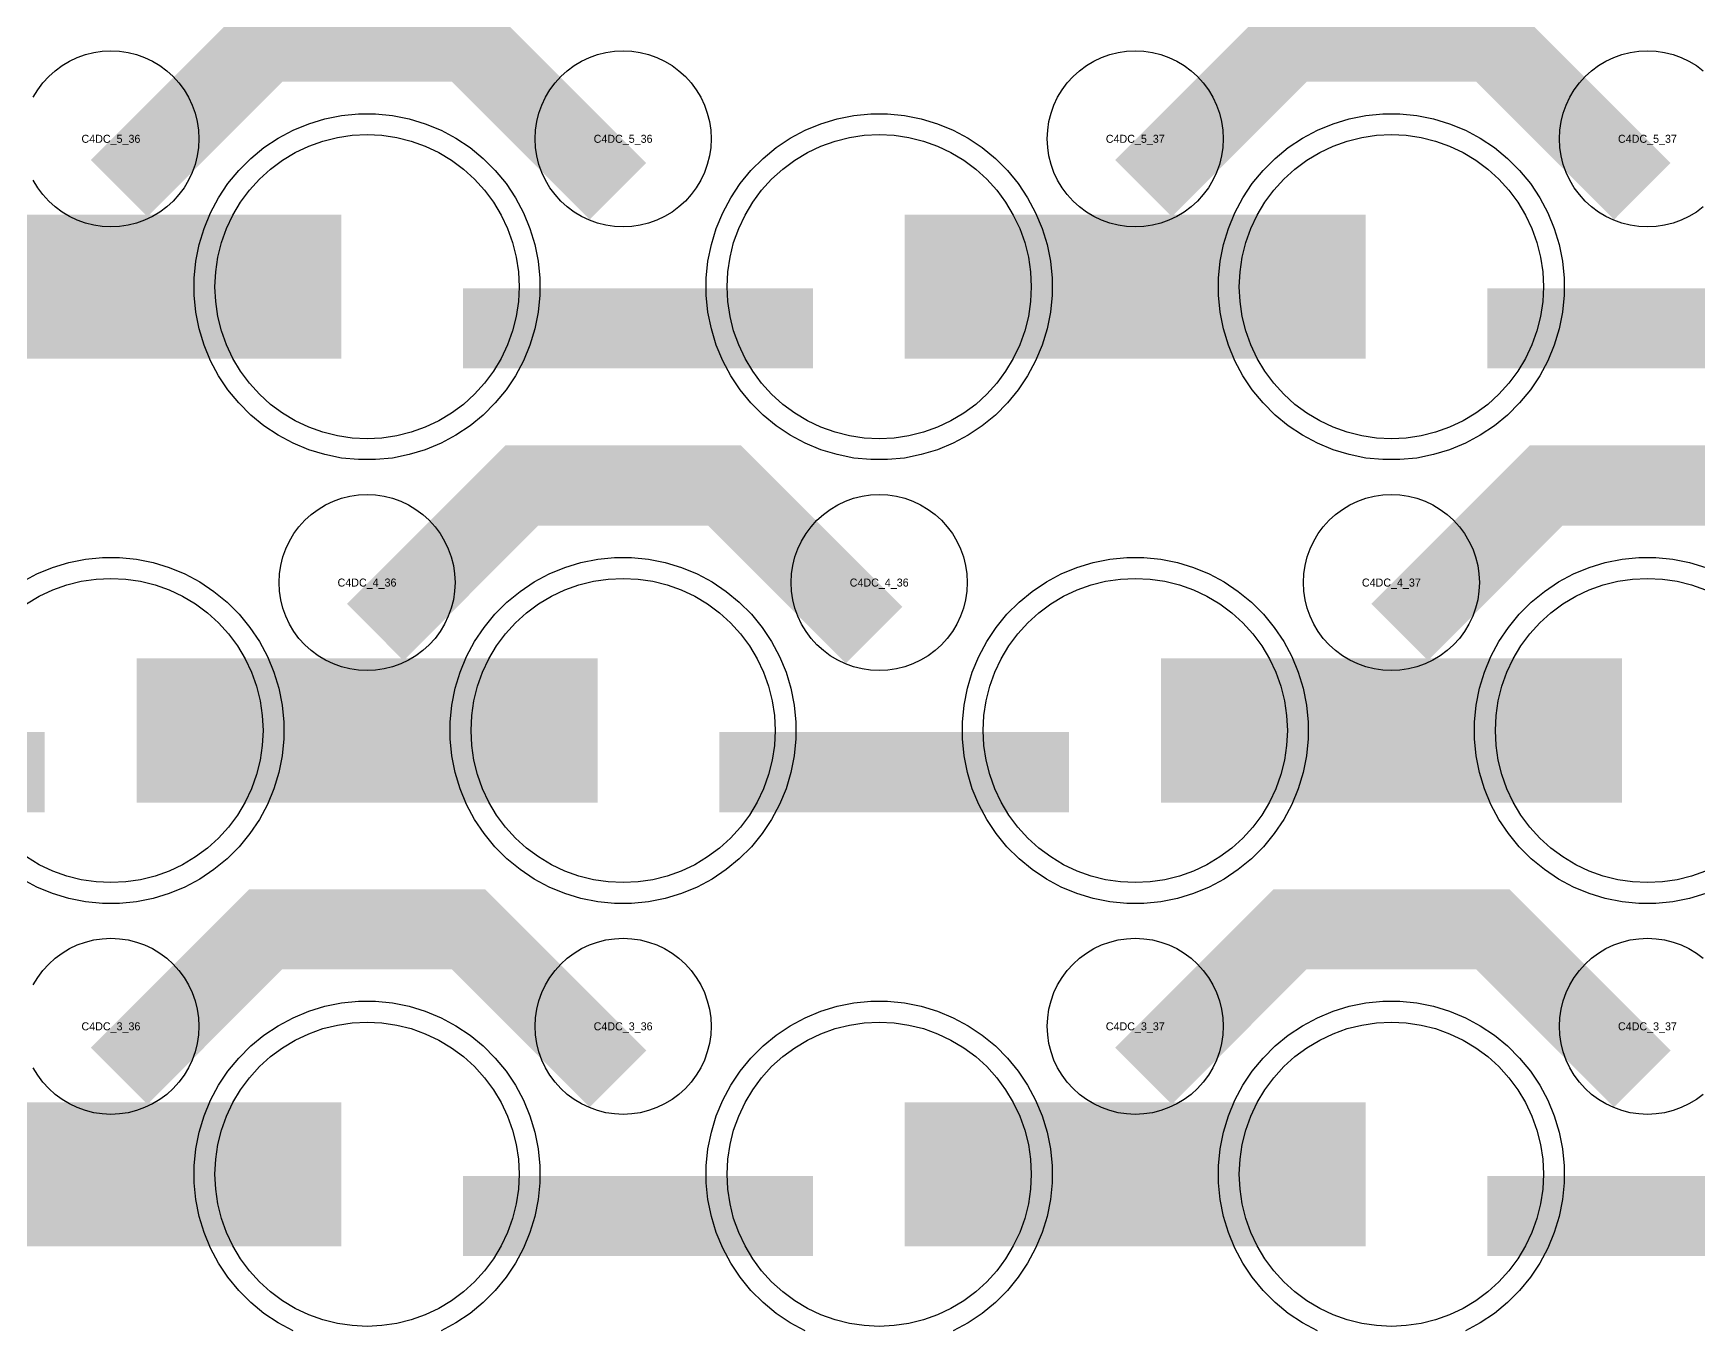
# Model space of a CAD drawing. Extents: x -11880 to 11880, y -14992 to 14992.
# Drawn here: x -504 to 16, y -14472 to -14068 of the extents above; entities that cross this region are included whole.
import ezdxf
from ezdxf.enums import TextEntityAlignment as Align

# ---------------------------------------------------------------- set-up
doc = ezdxf.new("R2010")
doc.units = 0
doc.header["$MEASUREMENT"] = 0
for name, color, linetype in [('GDS_775_DT_237', 138, 'CONTINUOUS'), ('RDL1_FS', 34, 'CONTINUOUS'), ('RDL_BS', 160, 'CONTINUOUS')]:
    doc.layers.add(name, color=color, linetype=linetype)

msp = doc.modelspace()

# ---------------------------------------------------------------- linework, layer by layer
at = {"layer": 'RDL1_FS', "color": 241, "true_color": 0xf7abae}
for points in [[(-400, -14194.254), (-404.657, -14194.025), (-409.268, -14193.341), (-413.791, -14192.209), (-418.181, -14190.637), (-422.395, -14188.645), (-426.395, -14186.247), (-430.14, -14183.469), (-433.594, -14180.339), (-436.724, -14176.885), (-439.502, -14173.14), (-441.9, -14169.14), (-443.892, -14164.926), (-445.464, -14160.536), (-446.596, -14156.013), (-447.28, -14151.402), (-447.509, -14146.745), (-447.28, -14142.088), (-446.596, -14137.477), (-445.464, -14132.954), (-443.892, -14128.564), (-441.9, -14124.35), (-439.502, -14120.35), (-436.724, -14116.605), (-433.594, -14113.151), (-430.14, -14110.021), (-426.395, -14107.243), (-422.395, -14104.845), (-418.181, -14102.853), (-413.791, -14101.281), (-409.268, -14100.149), (-404.657, -14099.465), (-400, -14099.236), (-395.343, -14099.465), (-390.732, -14100.149), (-386.209, -14101.281), (-381.819, -14102.853), (-377.605, -14104.845), (-373.605, -14107.243), (-369.86, -14110.021), (-366.406, -14113.151), (-363.276, -14116.605), (-360.498, -14120.35), (-358.1, -14124.35), (-356.108, -14128.564), (-354.536, -14132.954), (-353.404, -14137.477), (-352.72, -14142.088), (-352.491, -14146.745), (-352.72, -14151.402), (-353.404, -14156.013), (-354.536, -14160.536), (-356.108, -14164.926), (-358.1, -14169.14), (-360.498, -14173.14), (-363.276, -14176.885), (-366.406, -14180.339), (-369.86, -14183.469), (-373.605, -14186.247), (-377.605, -14188.645), (-381.819, -14190.637), (-386.209, -14192.209), (-390.732, -14193.341), (-395.343, -14194.025)], [(-240, -14194.254), (-244.657, -14194.025), (-249.268, -14193.341), (-253.791, -14192.209), (-258.181, -14190.637), (-262.395, -14188.645), (-266.395, -14186.247), (-270.14, -14183.469), (-273.594, -14180.339), (-276.724, -14176.885), (-279.502, -14173.14), (-281.9, -14169.14), (-283.892, -14164.926), (-285.464, -14160.536), (-286.596, -14156.013), (-287.28, -14151.402), (-287.509, -14146.745), (-287.28, -14142.088), (-286.596, -14137.477), (-285.464, -14132.954), (-283.892, -14128.564), (-281.9, -14124.35), (-279.502, -14120.35), (-276.724, -14116.605), (-273.594, -14113.151), (-270.14, -14110.021), (-266.395, -14107.243), (-262.395, -14104.845), (-258.181, -14102.853), (-253.791, -14101.281), (-249.268, -14100.149), (-244.657, -14099.465), (-240, -14099.236), (-235.343, -14099.465), (-230.732, -14100.149), (-226.209, -14101.281), (-221.819, -14102.853), (-217.605, -14104.845), (-213.605, -14107.243), (-209.86, -14110.021), (-206.406, -14113.151), (-203.276, -14116.605), (-200.498, -14120.35), (-198.1, -14124.35), (-196.108, -14128.564), (-194.536, -14132.954), (-193.404, -14137.477), (-192.72, -14142.088), (-192.491, -14146.745), (-192.72, -14151.402), (-193.404, -14156.013), (-194.536, -14160.536), (-196.108, -14164.926), (-198.1, -14169.14), (-200.498, -14173.14), (-203.276, -14176.885), (-206.406, -14180.339), (-209.86, -14183.469), (-213.605, -14186.247), (-217.605, -14188.645), (-221.819, -14190.637), (-226.209, -14192.209), (-230.732, -14193.341), (-235.343, -14194.025)], [(-80, -14194.254), (-84.657, -14194.025), (-89.268, -14193.341), (-93.791, -14192.209), (-98.181, -14190.637), (-102.395, -14188.645), (-106.395, -14186.247), (-110.14, -14183.469), (-113.594, -14180.339), (-116.724, -14176.885), (-119.502, -14173.14), (-121.9, -14169.14), (-123.892, -14164.926), (-125.464, -14160.536), (-126.596, -14156.013), (-127.28, -14151.402), (-127.509, -14146.745), (-127.28, -14142.088), (-126.596, -14137.477), (-125.464, -14132.954), (-123.892, -14128.564), (-121.9, -14124.35), (-119.502, -14120.35), (-116.724, -14116.605), (-113.594, -14113.151), (-110.14, -14110.021), (-106.395, -14107.243), (-102.395, -14104.845), (-98.181, -14102.853), (-93.791, -14101.281), (-89.268, -14100.149), (-84.657, -14099.465), (-80, -14099.236), (-75.343, -14099.465), (-70.732, -14100.149), (-66.209, -14101.281), (-61.819, -14102.853), (-57.605, -14104.845), (-53.605, -14107.243), (-49.86, -14110.021), (-46.406, -14113.151), (-43.276, -14116.605), (-40.498, -14120.35), (-38.1, -14124.35), (-36.108, -14128.564), (-34.536, -14132.954), (-33.404, -14137.477), (-32.72, -14142.088), (-32.491, -14146.745), (-32.72, -14151.402), (-33.404, -14156.013), (-34.536, -14160.536), (-36.108, -14164.926), (-38.1, -14169.14), (-40.498, -14173.14), (-43.276, -14176.885), (-46.406, -14180.339), (-49.86, -14183.469), (-53.605, -14186.247), (-57.605, -14188.645), (-61.819, -14190.637), (-66.209, -14192.209), (-70.732, -14193.341), (-75.343, -14194.025)], [(-320, -14332.819), (-324.657, -14332.59), (-329.268, -14331.906), (-333.791, -14330.774), (-338.181, -14329.202), (-342.395, -14327.21), (-346.395, -14324.812), (-350.14, -14322.034), (-353.594, -14318.904), (-356.724, -14315.45), (-359.502, -14311.705), (-361.9, -14307.705), (-363.892, -14303.491), (-365.464, -14299.101), (-366.596, -14294.578), (-367.28, -14289.967), (-367.509, -14285.31), (-367.28, -14280.653), (-366.596, -14276.042), (-365.464, -14271.519), (-363.892, -14267.129), (-361.9, -14262.915), (-359.502, -14258.915), (-356.724, -14255.17), (-353.594, -14251.716), (-350.14, -14248.586), (-346.395, -14245.808), (-342.395, -14243.41), (-338.181, -14241.418), (-333.791, -14239.846), (-329.268, -14238.714), (-324.657, -14238.03), (-320, -14237.801), (-315.343, -14238.03), (-310.732, -14238.714), (-306.209, -14239.846), (-301.819, -14241.418), (-297.605, -14243.41), (-293.605, -14245.808), (-289.86, -14248.586), (-286.406, -14251.716), (-283.276, -14255.17), (-280.498, -14258.915), (-278.1, -14262.915), (-276.108, -14267.129), (-274.536, -14271.519), (-273.404, -14276.042), (-272.72, -14280.653), (-272.491, -14285.31), (-272.72, -14289.967), (-273.404, -14294.578), (-274.536, -14299.101), (-276.108, -14303.491), (-278.1, -14307.705), (-280.498, -14311.705), (-283.276, -14315.45), (-286.406, -14318.904), (-289.86, -14322.034), (-293.605, -14324.812), (-297.605, -14327.21), (-301.819, -14329.202), (-306.209, -14330.774), (-310.732, -14331.906), (-315.343, -14332.59)], [(-160, -14332.819), (-164.657, -14332.59), (-169.268, -14331.906), (-173.791, -14330.774), (-178.181, -14329.202), (-182.395, -14327.21), (-186.395, -14324.812), (-190.14, -14322.034), (-193.594, -14318.904), (-196.724, -14315.45), (-199.502, -14311.705), (-201.9, -14307.705), (-203.892, -14303.491), (-205.464, -14299.101), (-206.596, -14294.578), (-207.28, -14289.967), (-207.509, -14285.31), (-207.28, -14280.653), (-206.596, -14276.042), (-205.464, -14271.519), (-203.892, -14267.129), (-201.9, -14262.915), (-199.502, -14258.915), (-196.724, -14255.17), (-193.594, -14251.716), (-190.14, -14248.586), (-186.395, -14245.808), (-182.395, -14243.41), (-178.181, -14241.418), (-173.791, -14239.846), (-169.268, -14238.714), (-164.657, -14238.03), (-160, -14237.801), (-155.343, -14238.03), (-150.732, -14238.714), (-146.209, -14239.846), (-141.819, -14241.418), (-137.605, -14243.41), (-133.605, -14245.808), (-129.86, -14248.586), (-126.406, -14251.716), (-123.276, -14255.17), (-120.498, -14258.915), (-118.1, -14262.915), (-116.108, -14267.129), (-114.536, -14271.519), (-113.404, -14276.042), (-112.72, -14280.653), (-112.491, -14285.31), (-112.72, -14289.967), (-113.404, -14294.578), (-114.536, -14299.101), (-116.108, -14303.491), (-118.1, -14307.705), (-120.498, -14311.705), (-123.276, -14315.45), (-126.406, -14318.904), (-129.86, -14322.034), (-133.605, -14324.812), (-137.605, -14327.21), (-141.819, -14329.202), (-146.209, -14330.774), (-150.732, -14331.906), (-155.343, -14332.59)], [(-400, -14471.379), (-404.657, -14471.15), (-409.268, -14470.466), (-413.791, -14469.334), (-418.181, -14467.762), (-422.395, -14465.77), (-426.395, -14463.372), (-430.14, -14460.594), (-433.594, -14457.464), (-436.724, -14454.01), (-439.502, -14450.265), (-441.9, -14446.265), (-443.892, -14442.051), (-445.464, -14437.661), (-446.596, -14433.138), (-447.28, -14428.527), (-447.509, -14423.87), (-447.28, -14419.213), (-446.596, -14414.602), (-445.464, -14410.079), (-443.892, -14405.689), (-441.9, -14401.475), (-439.502, -14397.475), (-436.724, -14393.73), (-433.594, -14390.276), (-430.14, -14387.146), (-426.395, -14384.368), (-422.395, -14381.97), (-418.181, -14379.978), (-413.791, -14378.406), (-409.268, -14377.274), (-404.657, -14376.59), (-400, -14376.361), (-395.343, -14376.59), (-390.732, -14377.274), (-386.209, -14378.406), (-381.819, -14379.978), (-377.605, -14381.97), (-373.605, -14384.368), (-369.86, -14387.146), (-366.406, -14390.276), (-363.276, -14393.73), (-360.498, -14397.475), (-358.1, -14401.475), (-356.108, -14405.689), (-354.536, -14410.079), (-353.404, -14414.602), (-352.72, -14419.213), (-352.491, -14423.87), (-352.72, -14428.527), (-353.404, -14433.138), (-354.536, -14437.661), (-356.108, -14442.051), (-358.1, -14446.265), (-360.498, -14450.265), (-363.276, -14454.01), (-366.406, -14457.464), (-369.86, -14460.594), (-373.605, -14463.372), (-377.605, -14465.77), (-381.819, -14467.762), (-386.209, -14469.334), (-390.732, -14470.466), (-395.343, -14471.15)], [(-240, -14471.379), (-244.657, -14471.15), (-249.268, -14470.466), (-253.791, -14469.334), (-258.181, -14467.762), (-262.395, -14465.77), (-266.395, -14463.372), (-270.14, -14460.594), (-273.594, -14457.464), (-276.724, -14454.01), (-279.502, -14450.265), (-281.9, -14446.265), (-283.892, -14442.051), (-285.464, -14437.661), (-286.596, -14433.138), (-287.28, -14428.527), (-287.509, -14423.87), (-287.28, -14419.213), (-286.596, -14414.602), (-285.464, -14410.079), (-283.892, -14405.689), (-281.9, -14401.475), (-279.502, -14397.475), (-276.724, -14393.73), (-273.594, -14390.276), (-270.14, -14387.146), (-266.395, -14384.368), (-262.395, -14381.97), (-258.181, -14379.978), (-253.791, -14378.406), (-249.268, -14377.274), (-244.657, -14376.59), (-240, -14376.361), (-235.343, -14376.59), (-230.732, -14377.274), (-226.209, -14378.406), (-221.819, -14379.978), (-217.605, -14381.97), (-213.605, -14384.368), (-209.86, -14387.146), (-206.406, -14390.276), (-203.276, -14393.73), (-200.498, -14397.475), (-198.1, -14401.475), (-196.108, -14405.689), (-194.536, -14410.079), (-193.404, -14414.602), (-192.72, -14419.213), (-192.491, -14423.87), (-192.72, -14428.527), (-193.404, -14433.138), (-194.536, -14437.661), (-196.108, -14442.051), (-198.1, -14446.265), (-200.498, -14450.265), (-203.276, -14454.01), (-206.406, -14457.464), (-209.86, -14460.594), (-213.605, -14463.372), (-217.605, -14465.77), (-221.819, -14467.762), (-226.209, -14469.334), (-230.732, -14470.466), (-235.343, -14471.15)], [(-80, -14471.379), (-84.657, -14471.15), (-89.268, -14470.466), (-93.791, -14469.334), (-98.181, -14467.762), (-102.395, -14465.77), (-106.395, -14463.372), (-110.14, -14460.594), (-113.594, -14457.464), (-116.724, -14454.01), (-119.502, -14450.265), (-121.9, -14446.265), (-123.892, -14442.051), (-125.464, -14437.661), (-126.596, -14433.138), (-127.28, -14428.527), (-127.509, -14423.87), (-127.28, -14419.213), (-126.596, -14414.602), (-125.464, -14410.079), (-123.892, -14405.689), (-121.9, -14401.475), (-119.502, -14397.475), (-116.724, -14393.73), (-113.594, -14390.276), (-110.14, -14387.146), (-106.395, -14384.368), (-102.395, -14381.97), (-98.181, -14379.978), (-93.791, -14378.406), (-89.268, -14377.274), (-84.657, -14376.59), (-80, -14376.361), (-75.343, -14376.59), (-70.732, -14377.274), (-66.209, -14378.406), (-61.819, -14379.978), (-57.605, -14381.97), (-53.605, -14384.368), (-49.86, -14387.146), (-46.406, -14390.276), (-43.276, -14393.73), (-40.498, -14397.475), (-38.1, -14401.475), (-36.108, -14405.689), (-34.536, -14410.079), (-33.404, -14414.602), (-32.72, -14419.213), (-32.491, -14423.87), (-32.72, -14428.527), (-33.404, -14433.138), (-34.536, -14437.661), (-36.108, -14442.051), (-38.1, -14446.265), (-40.498, -14450.265), (-43.276, -14454.01), (-46.406, -14457.464), (-49.86, -14460.594), (-53.605, -14463.372), (-57.605, -14465.77), (-61.819, -14467.762), (-66.209, -14469.334), (-70.732, -14470.466), (-75.343, -14471.15)]]:
    msp.add_lwpolyline(points, close=True, dxfattribs=at)
for points in [[(-551.998, -14146.745, 45, 45, 0), (-479.998, -14146.745, 45, 45, 0)], [(-479.998, -14146.745, 45, 45, 0), (-407.998, -14146.745, 45, 45, 0)], [(-231.998, -14146.745, 45, 45, 0), (-159.998, -14146.745, 45, 45, 0)], [(-159.998, -14146.745, 45, 45, 0), (-87.998, -14146.745, 45, 45, 0)], [(-471.998, -14285.31, 45, 45, 0), (-399.998, -14285.31, 45, 45, 0)], [(-399.998, -14285.31, 45, 45, 0), (-327.998, -14285.31, 45, 45, 0)], [(-151.998, -14285.31, 45, 45, 0), (-79.998, -14285.31, 45, 45, 0)], [(-79.998, -14285.31, 45, 45, 0), (-7.998, -14285.31, 45, 45, 0)], [(-551.998, -14423.87, 45, 45, 0), (-479.998, -14423.87, 45, 45, 0)], [(-479.998, -14423.87, 45, 45, 0), (-407.998, -14423.87, 45, 45, 0)], [(-231.998, -14423.87, 45, 45, 0), (-159.998, -14423.87, 45, 45, 0)], [(-159.998, -14423.87, 45, 45, 0), (-87.998, -14423.87, 45, 45, 0)]]:
    msp.add_lwpolyline(points, format="xyseb", dxfattribs=at)
for points in [[(-506.395, -14245.808), (-502.395, -14243.41), (-498.181, -14241.418), (-493.791, -14239.846), (-489.268, -14238.714), (-484.657, -14238.03), (-480, -14237.801), (-475.343, -14238.03), (-470.732, -14238.714), (-466.209, -14239.846), (-461.819, -14241.418), (-457.605, -14243.41), (-453.605, -14245.808), (-449.86, -14248.586), (-446.406, -14251.716), (-443.276, -14255.17), (-440.498, -14258.915), (-438.1, -14262.915), (-436.108, -14267.129), (-434.536, -14271.519), (-433.404, -14276.042), (-432.72, -14280.653), (-432.491, -14285.31), (-432.72, -14289.967), (-433.404, -14294.578), (-434.536, -14299.101), (-436.108, -14303.491), (-438.1, -14307.705), (-440.498, -14311.705), (-443.276, -14315.45), (-446.406, -14318.904), (-449.86, -14322.034), (-453.605, -14324.812), (-457.605, -14327.21), (-461.819, -14329.202), (-466.209, -14330.774), (-470.732, -14331.906), (-475.343, -14332.59), (-480, -14332.819), (-484.657, -14332.59), (-489.268, -14331.906), (-493.791, -14330.774), (-498.181, -14329.202), (-502.395, -14327.21), (-506.395, -14324.812)], [(18.181, -14329.202), (13.791, -14330.774), (9.268, -14331.906), (4.657, -14332.59), (0, -14332.819), (-4.657, -14332.59), (-9.268, -14331.906), (-13.791, -14330.774), (-18.181, -14329.202), (-22.395, -14327.21), (-26.395, -14324.812), (-30.14, -14322.034), (-33.594, -14318.904), (-36.724, -14315.45), (-39.502, -14311.705), (-41.9, -14307.705), (-43.892, -14303.491), (-45.464, -14299.101), (-46.596, -14294.578), (-47.28, -14289.967), (-47.509, -14285.31), (-47.28, -14280.653), (-46.596, -14276.042), (-45.464, -14271.519), (-43.892, -14267.129), (-41.9, -14262.915), (-39.502, -14258.915), (-36.724, -14255.17), (-33.594, -14251.716), (-30.14, -14248.586), (-26.395, -14245.808), (-22.395, -14243.41), (-18.181, -14241.418), (-13.791, -14239.846), (-9.268, -14238.714), (-4.657, -14238.03), (0, -14237.801), (4.657, -14238.03), (9.268, -14238.714), (13.791, -14239.846), (18.181, -14241.418)]]:
    msp.add_lwpolyline(points, dxfattribs=at)
at = {"layer": 'RDL_BS'}
for points in [[(-477.438, -14116.059, 25, 25, 0), (-431.623, -14070.244, 25, 25, 0), (-398.07, -14070.244, 25, 25, 0)], [(-321.599, -14116.958, 25, 25, 0), (-368.313, -14070.244, 25, 25, 0), (-398.071, -14070.244, 25, 25, 0)], [(-157.438, -14116.059, 25, 25, 0), (-111.623, -14070.244, 25, 25, 0), (-78.07, -14070.244, 25, 25, 0)], [(-1.599, -14116.958, 25, 25, 0), (-48.313, -14070.244, 25, 25, 0), (-78.071, -14070.244, 25, 25, 0)], [(-397.438, -14254.624, 25, 25, 0), (-351.623, -14208.809, 25, 25, 0), (-318.07, -14208.809, 25, 25, 0)], [(-241.599, -14255.523, 25, 25, 0), (-288.313, -14208.809, 25, 25, 0), (-318.071, -14208.809, 25, 25, 0)], [(-77.438, -14254.624, 25, 25, 0), (-31.623, -14208.809, 25, 25, 0), (1.93, -14208.809, 25, 25, 0)], [(78.401, -14255.523, 25, 25, 0), (31.687, -14208.809, 25, 25, 0), (1.929, -14208.809, 25, 25, 0)], [(-477.438, -14393.184, 25, 25, 0), (-431.623, -14347.369, 25, 25, 0), (-398.07, -14347.369, 25, 25, 0)], [(-321.599, -14394.083, 25, 25, 0), (-368.313, -14347.369, 25, 25, 0), (-398.071, -14347.369, 25, 25, 0)], [(-157.438, -14393.184, 25, 25, 0), (-111.623, -14347.369, 25, 25, 0), (-78.07, -14347.369, 25, 25, 0)], [(-1.599, -14394.083, 25, 25, 0), (-48.313, -14347.369, 25, 25, 0), (-78.071, -14347.369, 25, 25, 0)]]:
    msp.add_lwpolyline(points, format="xyseb", dxfattribs=at)
for points in [[(-504.25, -14087.601), (-502.857, -14085.277), (-501.254, -14083.114), (-499.442, -14081.115), (-497.443, -14079.303), (-495.28, -14077.7), (-492.956, -14076.307), (-490.519, -14075.155), (-487.984, -14074.248), (-485.365, -14073.591), (-482.693, -14073.195), (-480, -14073.063), (-477.307, -14073.195), (-474.635, -14073.591), (-472.016, -14074.248), (-469.481, -14075.155), (-467.044, -14076.307), (-464.72, -14077.7), (-462.557, -14079.303), (-460.558, -14081.115), (-458.746, -14083.114), (-457.143, -14085.277), (-455.75, -14087.601), (-454.598, -14090.038), (-453.691, -14092.573), (-453.034, -14095.192), (-452.638, -14097.864), (-452.506, -14100.557), (-452.638, -14103.25), (-453.034, -14105.922), (-453.691, -14108.541), (-454.598, -14111.076), (-455.75, -14113.513), (-457.143, -14115.837), (-458.746, -14118), (-460.558, -14119.999), (-462.557, -14121.811), (-464.72, -14123.414), (-467.044, -14124.807), (-469.481, -14125.959), (-472.016, -14126.866), (-474.635, -14127.523), (-477.307, -14127.919), (-480, -14128.051), (-482.693, -14127.919), (-485.365, -14127.523), (-487.984, -14126.866), (-490.519, -14125.959), (-492.956, -14124.807), (-495.28, -14123.414), (-497.443, -14121.811), (-499.442, -14119.999), (-501.254, -14118), (-502.857, -14115.837), (-504.25, -14113.513)], [(17.443, -14121.811), (15.28, -14123.414), (12.956, -14124.807), (10.519, -14125.959), (7.984, -14126.866), (5.365, -14127.523), (2.693, -14127.919), (0, -14128.051), (-2.693, -14127.919), (-5.365, -14127.523), (-7.984, -14126.866), (-10.519, -14125.959), (-12.956, -14124.807), (-15.28, -14123.414), (-17.443, -14121.811), (-19.442, -14119.999), (-21.254, -14118), (-22.857, -14115.837), (-24.25, -14113.513), (-25.402, -14111.076), (-26.309, -14108.541), (-26.966, -14105.922), (-27.362, -14103.25), (-27.494, -14100.557), (-27.362, -14097.864), (-26.966, -14095.192), (-26.309, -14092.573), (-25.402, -14090.038), (-24.25, -14087.601), (-22.857, -14085.277), (-21.254, -14083.114), (-19.442, -14081.115), (-17.443, -14079.303), (-15.28, -14077.7), (-12.956, -14076.307), (-10.519, -14075.155), (-7.984, -14074.248), (-5.365, -14073.591), (-2.693, -14073.195), (0, -14073.063), (2.693, -14073.195), (5.365, -14073.591), (7.984, -14074.248), (10.519, -14075.155), (12.956, -14076.307), (15.28, -14077.7), (17.443, -14079.303)], [(-504.25, -14364.726), (-502.857, -14362.402), (-501.254, -14360.239), (-499.442, -14358.24), (-497.443, -14356.428), (-495.28, -14354.825), (-492.956, -14353.432), (-490.519, -14352.28), (-487.984, -14351.373), (-485.365, -14350.716), (-482.693, -14350.32), (-480, -14350.188), (-477.307, -14350.32), (-474.635, -14350.716), (-472.016, -14351.373), (-469.481, -14352.28), (-467.044, -14353.432), (-464.72, -14354.825), (-462.557, -14356.428), (-460.558, -14358.24), (-458.746, -14360.239), (-457.143, -14362.402), (-455.75, -14364.726), (-454.598, -14367.163), (-453.691, -14369.698), (-453.034, -14372.317), (-452.638, -14374.989), (-452.506, -14377.682), (-452.638, -14380.375), (-453.034, -14383.047), (-453.691, -14385.666), (-454.598, -14388.201), (-455.75, -14390.638), (-457.143, -14392.962), (-458.746, -14395.125), (-460.558, -14397.124), (-462.557, -14398.936), (-464.72, -14400.539), (-467.044, -14401.932), (-469.481, -14403.084), (-472.016, -14403.991), (-474.635, -14404.648), (-477.307, -14405.044), (-480, -14405.176), (-482.693, -14405.044), (-485.365, -14404.648), (-487.984, -14403.991), (-490.519, -14403.084), (-492.956, -14401.932), (-495.28, -14400.539), (-497.443, -14398.936), (-499.442, -14397.124), (-501.254, -14395.125), (-502.857, -14392.962), (-504.25, -14390.638)], [(17.443, -14398.936), (15.28, -14400.539), (12.956, -14401.932), (10.519, -14403.084), (7.984, -14403.991), (5.365, -14404.648), (2.693, -14405.044), (0, -14405.176), (-2.693, -14405.044), (-5.365, -14404.648), (-7.984, -14403.991), (-10.519, -14403.084), (-12.956, -14401.932), (-15.28, -14400.539), (-17.443, -14398.936), (-19.442, -14397.124), (-21.254, -14395.125), (-22.857, -14392.962), (-24.25, -14390.638), (-25.402, -14388.201), (-26.309, -14385.666), (-26.966, -14383.047), (-27.362, -14380.375), (-27.494, -14377.682), (-27.362, -14374.989), (-26.966, -14372.317), (-26.309, -14369.698), (-25.402, -14367.163), (-24.25, -14364.726), (-22.857, -14362.402), (-21.254, -14360.239), (-19.442, -14358.24), (-17.443, -14356.428), (-15.28, -14354.825), (-12.956, -14353.432), (-10.519, -14352.28), (-7.984, -14351.373), (-5.365, -14350.716), (-2.693, -14350.32), (0, -14350.188), (2.693, -14350.32), (5.365, -14350.716), (7.984, -14351.373), (10.519, -14352.28), (12.956, -14353.432), (15.28, -14354.825), (17.443, -14356.428)]]:
    msp.add_lwpolyline(points, dxfattribs=at)
for points in [[(-320, -14128.051), (-322.693, -14127.919), (-325.365, -14127.523), (-327.984, -14126.866), (-330.519, -14125.959), (-332.956, -14124.807), (-335.28, -14123.414), (-337.443, -14121.811), (-339.442, -14119.999), (-341.254, -14118), (-342.857, -14115.837), (-344.25, -14113.513), (-345.402, -14111.076), (-346.309, -14108.541), (-346.966, -14105.922), (-347.362, -14103.25), (-347.494, -14100.557), (-347.362, -14097.864), (-346.966, -14095.192), (-346.309, -14092.573), (-345.402, -14090.038), (-344.25, -14087.601), (-342.857, -14085.277), (-341.254, -14083.114), (-339.442, -14081.115), (-337.443, -14079.303), (-335.28, -14077.7), (-332.956, -14076.307), (-330.519, -14075.155), (-327.984, -14074.248), (-325.365, -14073.591), (-322.693, -14073.195), (-320, -14073.063), (-317.307, -14073.195), (-314.635, -14073.591), (-312.016, -14074.248), (-309.481, -14075.155), (-307.044, -14076.307), (-304.72, -14077.7), (-302.557, -14079.303), (-300.558, -14081.115), (-298.746, -14083.114), (-297.143, -14085.277), (-295.75, -14087.601), (-294.598, -14090.038), (-293.691, -14092.573), (-293.034, -14095.192), (-292.638, -14097.864), (-292.506, -14100.557), (-292.638, -14103.25), (-293.034, -14105.922), (-293.691, -14108.541), (-294.598, -14111.076), (-295.75, -14113.513), (-297.143, -14115.837), (-298.746, -14118), (-300.558, -14119.999), (-302.557, -14121.811), (-304.72, -14123.414), (-307.044, -14124.807), (-309.481, -14125.959), (-312.016, -14126.866), (-314.635, -14127.523), (-317.307, -14127.919)], [(-160, -14128.051), (-162.693, -14127.919), (-165.365, -14127.523), (-167.984, -14126.866), (-170.519, -14125.959), (-172.956, -14124.807), (-175.28, -14123.414), (-177.443, -14121.811), (-179.442, -14119.999), (-181.254, -14118), (-182.857, -14115.837), (-184.25, -14113.513), (-185.402, -14111.076), (-186.309, -14108.541), (-186.966, -14105.922), (-187.362, -14103.25), (-187.494, -14100.557), (-187.362, -14097.864), (-186.966, -14095.192), (-186.309, -14092.573), (-185.402, -14090.038), (-184.25, -14087.601), (-182.857, -14085.277), (-181.254, -14083.114), (-179.442, -14081.115), (-177.443, -14079.303), (-175.28, -14077.7), (-172.956, -14076.307), (-170.519, -14075.155), (-167.984, -14074.248), (-165.365, -14073.591), (-162.693, -14073.195), (-160, -14073.063), (-157.307, -14073.195), (-154.635, -14073.591), (-152.016, -14074.248), (-149.481, -14075.155), (-147.044, -14076.307), (-144.72, -14077.7), (-142.557, -14079.303), (-140.558, -14081.115), (-138.746, -14083.114), (-137.143, -14085.277), (-135.75, -14087.601), (-134.598, -14090.038), (-133.691, -14092.573), (-133.034, -14095.192), (-132.638, -14097.864), (-132.506, -14100.557), (-132.638, -14103.25), (-133.034, -14105.922), (-133.691, -14108.541), (-134.598, -14111.076), (-135.75, -14113.513), (-137.143, -14115.837), (-138.746, -14118), (-140.558, -14119.999), (-142.557, -14121.811), (-144.72, -14123.414), (-147.044, -14124.807), (-149.481, -14125.959), (-152.016, -14126.866), (-154.635, -14127.523), (-157.307, -14127.919)], [(-400, -14266.616), (-402.693, -14266.484), (-405.365, -14266.088), (-407.984, -14265.431), (-410.519, -14264.524), (-412.956, -14263.372), (-415.28, -14261.979), (-417.443, -14260.376), (-419.442, -14258.564), (-421.254, -14256.565), (-422.857, -14254.402), (-424.25, -14252.078), (-425.402, -14249.641), (-426.309, -14247.106), (-426.966, -14244.487), (-427.362, -14241.815), (-427.494, -14239.122), (-427.362, -14236.429), (-426.966, -14233.757), (-426.309, -14231.138), (-425.402, -14228.603), (-424.25, -14226.166), (-422.857, -14223.842), (-421.254, -14221.679), (-419.442, -14219.68), (-417.443, -14217.868), (-415.28, -14216.265), (-412.956, -14214.872), (-410.519, -14213.72), (-407.984, -14212.813), (-405.365, -14212.156), (-402.693, -14211.76), (-400, -14211.628), (-397.307, -14211.76), (-394.635, -14212.156), (-392.016, -14212.813), (-389.481, -14213.72), (-387.044, -14214.872), (-384.72, -14216.265), (-382.557, -14217.868), (-380.558, -14219.68), (-378.746, -14221.679), (-377.143, -14223.842), (-375.75, -14226.166), (-374.598, -14228.603), (-373.691, -14231.138), (-373.034, -14233.757), (-372.638, -14236.429), (-372.506, -14239.122), (-372.638, -14241.815), (-373.034, -14244.487), (-373.691, -14247.106), (-374.598, -14249.641), (-375.75, -14252.078), (-377.143, -14254.402), (-378.746, -14256.565), (-380.558, -14258.564), (-382.557, -14260.376), (-384.72, -14261.979), (-387.044, -14263.372), (-389.481, -14264.524), (-392.016, -14265.431), (-394.635, -14266.088), (-397.307, -14266.484)], [(-240, -14266.616), (-242.693, -14266.484), (-245.365, -14266.088), (-247.984, -14265.431), (-250.519, -14264.524), (-252.956, -14263.372), (-255.28, -14261.979), (-257.443, -14260.376), (-259.442, -14258.564), (-261.254, -14256.565), (-262.857, -14254.402), (-264.25, -14252.078), (-265.402, -14249.641), (-266.309, -14247.106), (-266.966, -14244.487), (-267.362, -14241.815), (-267.494, -14239.122), (-267.362, -14236.429), (-266.966, -14233.757), (-266.309, -14231.138), (-265.402, -14228.603), (-264.25, -14226.166), (-262.857, -14223.842), (-261.254, -14221.679), (-259.442, -14219.68), (-257.443, -14217.868), (-255.28, -14216.265), (-252.956, -14214.872), (-250.519, -14213.72), (-247.984, -14212.813), (-245.365, -14212.156), (-242.693, -14211.76), (-240, -14211.628), (-237.307, -14211.76), (-234.635, -14212.156), (-232.016, -14212.813), (-229.481, -14213.72), (-227.044, -14214.872), (-224.72, -14216.265), (-222.557, -14217.868), (-220.558, -14219.68), (-218.746, -14221.679), (-217.143, -14223.842), (-215.75, -14226.166), (-214.598, -14228.603), (-213.691, -14231.138), (-213.034, -14233.757), (-212.638, -14236.429), (-212.506, -14239.122), (-212.638, -14241.815), (-213.034, -14244.487), (-213.691, -14247.106), (-214.598, -14249.641), (-215.75, -14252.078), (-217.143, -14254.402), (-218.746, -14256.565), (-220.558, -14258.564), (-222.557, -14260.376), (-224.72, -14261.979), (-227.044, -14263.372), (-229.481, -14264.524), (-232.016, -14265.431), (-234.635, -14266.088), (-237.307, -14266.484)], [(-80, -14266.616), (-82.693, -14266.484), (-85.365, -14266.088), (-87.984, -14265.431), (-90.519, -14264.524), (-92.956, -14263.372), (-95.28, -14261.979), (-97.443, -14260.376), (-99.442, -14258.564), (-101.254, -14256.565), (-102.857, -14254.402), (-104.25, -14252.078), (-105.402, -14249.641), (-106.309, -14247.106), (-106.966, -14244.487), (-107.362, -14241.815), (-107.494, -14239.122), (-107.362, -14236.429), (-106.966, -14233.757), (-106.309, -14231.138), (-105.402, -14228.603), (-104.25, -14226.166), (-102.857, -14223.842), (-101.254, -14221.679), (-99.442, -14219.68), (-97.443, -14217.868), (-95.28, -14216.265), (-92.956, -14214.872), (-90.519, -14213.72), (-87.984, -14212.813), (-85.365, -14212.156), (-82.693, -14211.76), (-80, -14211.628), (-77.307, -14211.76), (-74.635, -14212.156), (-72.016, -14212.813), (-69.481, -14213.72), (-67.044, -14214.872), (-64.72, -14216.265), (-62.557, -14217.868), (-60.558, -14219.68), (-58.746, -14221.679), (-57.143, -14223.842), (-55.75, -14226.166), (-54.598, -14228.603), (-53.691, -14231.138), (-53.034, -14233.757), (-52.638, -14236.429), (-52.506, -14239.122), (-52.638, -14241.815), (-53.034, -14244.487), (-53.691, -14247.106), (-54.598, -14249.641), (-55.75, -14252.078), (-57.143, -14254.402), (-58.746, -14256.565), (-60.558, -14258.564), (-62.557, -14260.376), (-64.72, -14261.979), (-67.044, -14263.372), (-69.481, -14264.524), (-72.016, -14265.431), (-74.635, -14266.088), (-77.307, -14266.484)], [(-320, -14405.176), (-322.693, -14405.044), (-325.365, -14404.648), (-327.984, -14403.991), (-330.519, -14403.084), (-332.956, -14401.932), (-335.28, -14400.539), (-337.443, -14398.936), (-339.442, -14397.124), (-341.254, -14395.125), (-342.857, -14392.962), (-344.25, -14390.638), (-345.402, -14388.201), (-346.309, -14385.666), (-346.966, -14383.047), (-347.362, -14380.375), (-347.494, -14377.682), (-347.362, -14374.989), (-346.966, -14372.317), (-346.309, -14369.698), (-345.402, -14367.163), (-344.25, -14364.726), (-342.857, -14362.402), (-341.254, -14360.239), (-339.442, -14358.24), (-337.443, -14356.428), (-335.28, -14354.825), (-332.956, -14353.432), (-330.519, -14352.28), (-327.984, -14351.373), (-325.365, -14350.716), (-322.693, -14350.32), (-320, -14350.188), (-317.307, -14350.32), (-314.635, -14350.716), (-312.016, -14351.373), (-309.481, -14352.28), (-307.044, -14353.432), (-304.72, -14354.825), (-302.557, -14356.428), (-300.558, -14358.24), (-298.746, -14360.239), (-297.143, -14362.402), (-295.75, -14364.726), (-294.598, -14367.163), (-293.691, -14369.698), (-293.034, -14372.317), (-292.638, -14374.989), (-292.506, -14377.682), (-292.638, -14380.375), (-293.034, -14383.047), (-293.691, -14385.666), (-294.598, -14388.201), (-295.75, -14390.638), (-297.143, -14392.962), (-298.746, -14395.125), (-300.558, -14397.124), (-302.557, -14398.936), (-304.72, -14400.539), (-307.044, -14401.932), (-309.481, -14403.084), (-312.016, -14403.991), (-314.635, -14404.648), (-317.307, -14405.044)], [(-160, -14405.176), (-162.693, -14405.044), (-165.365, -14404.648), (-167.984, -14403.991), (-170.519, -14403.084), (-172.956, -14401.932), (-175.28, -14400.539), (-177.443, -14398.936), (-179.442, -14397.124), (-181.254, -14395.125), (-182.857, -14392.962), (-184.25, -14390.638), (-185.402, -14388.201), (-186.309, -14385.666), (-186.966, -14383.047), (-187.362, -14380.375), (-187.494, -14377.682), (-187.362, -14374.989), (-186.966, -14372.317), (-186.309, -14369.698), (-185.402, -14367.163), (-184.25, -14364.726), (-182.857, -14362.402), (-181.254, -14360.239), (-179.442, -14358.24), (-177.443, -14356.428), (-175.28, -14354.825), (-172.956, -14353.432), (-170.519, -14352.28), (-167.984, -14351.373), (-165.365, -14350.716), (-162.693, -14350.32), (-160, -14350.188), (-157.307, -14350.32), (-154.635, -14350.716), (-152.016, -14351.373), (-149.481, -14352.28), (-147.044, -14353.432), (-144.72, -14354.825), (-142.557, -14356.428), (-140.558, -14358.24), (-138.746, -14360.239), (-137.143, -14362.402), (-135.75, -14364.726), (-134.598, -14367.163), (-133.691, -14369.698), (-133.034, -14372.317), (-132.638, -14374.989), (-132.506, -14377.682), (-132.638, -14380.375), (-133.034, -14383.047), (-133.691, -14385.666), (-134.598, -14388.201), (-135.75, -14390.638), (-137.143, -14392.962), (-138.746, -14395.125), (-140.558, -14397.124), (-142.557, -14398.936), (-144.72, -14400.539), (-147.044, -14401.932), (-149.481, -14403.084), (-152.016, -14403.991), (-154.635, -14404.648), (-157.307, -14405.044)]]:
    msp.add_lwpolyline(points, close=True, dxfattribs=at)
at = {"layer": 'RDL_BS', "color": 241, "true_color": 0xf7abae}
for points in [[(-402.644, -14200.745), (-407.938, -14200.228), (-413.165, -14199.182), (-418.205, -14197.651), (-423.115, -14195.62), (-427.777, -14193.128), (-432.191, -14190.181), (-436.292, -14186.819), (-440.074, -14183.037), (-443.436, -14178.936), (-446.383, -14174.522), (-448.875, -14169.86), (-450.906, -14164.95), (-452.437, -14159.91), (-453.483, -14154.683), (-454, -14149.389), (-454, -14144.101), (-453.483, -14138.807), (-452.437, -14133.58), (-450.906, -14128.54), (-448.875, -14123.63), (-446.383, -14118.968), (-443.436, -14114.554), (-440.074, -14110.453), (-436.292, -14106.671), (-432.191, -14103.309), (-427.777, -14100.362), (-423.115, -14097.87), (-418.205, -14095.839), (-413.165, -14094.308), (-407.938, -14093.262), (-402.644, -14092.745), (-397.356, -14092.745), (-392.062, -14093.262), (-386.835, -14094.308), (-381.795, -14095.839), (-376.885, -14097.87), (-372.223, -14100.362), (-367.809, -14103.309), (-363.708, -14106.671), (-359.926, -14110.453), (-356.564, -14114.554), (-353.617, -14118.968), (-351.125, -14123.63), (-349.094, -14128.54), (-347.563, -14133.58), (-346.517, -14138.807), (-346, -14144.101), (-346, -14149.389), (-346.517, -14154.683), (-347.563, -14159.91), (-349.094, -14164.95), (-351.125, -14169.86), (-353.617, -14174.522), (-356.564, -14178.936), (-359.926, -14183.037), (-363.708, -14186.819), (-367.809, -14190.181), (-372.223, -14193.128), (-376.885, -14195.62), (-381.795, -14197.651), (-386.835, -14199.182), (-392.062, -14200.228), (-397.356, -14200.745)], [(-242.644, -14200.745), (-247.938, -14200.228), (-253.165, -14199.182), (-258.205, -14197.651), (-263.115, -14195.62), (-267.777, -14193.128), (-272.191, -14190.181), (-276.292, -14186.819), (-280.074, -14183.037), (-283.436, -14178.936), (-286.383, -14174.522), (-288.875, -14169.86), (-290.906, -14164.95), (-292.437, -14159.91), (-293.483, -14154.683), (-294, -14149.389), (-294, -14144.101), (-293.483, -14138.807), (-292.437, -14133.58), (-290.906, -14128.54), (-288.875, -14123.63), (-286.383, -14118.968), (-283.436, -14114.554), (-280.074, -14110.453), (-276.292, -14106.671), (-272.191, -14103.309), (-267.777, -14100.362), (-263.115, -14097.87), (-258.205, -14095.839), (-253.165, -14094.308), (-247.938, -14093.262), (-242.644, -14092.745), (-237.356, -14092.745), (-232.062, -14093.262), (-226.835, -14094.308), (-221.795, -14095.839), (-216.885, -14097.87), (-212.223, -14100.362), (-207.809, -14103.309), (-203.708, -14106.671), (-199.926, -14110.453), (-196.564, -14114.554), (-193.617, -14118.968), (-191.125, -14123.63), (-189.094, -14128.54), (-187.563, -14133.58), (-186.517, -14138.807), (-186, -14144.101), (-186, -14149.389), (-186.517, -14154.683), (-187.563, -14159.91), (-189.094, -14164.95), (-191.125, -14169.86), (-193.617, -14174.522), (-196.564, -14178.936), (-199.926, -14183.037), (-203.708, -14186.819), (-207.809, -14190.181), (-212.223, -14193.128), (-216.885, -14195.62), (-221.795, -14197.651), (-226.835, -14199.182), (-232.062, -14200.228), (-237.356, -14200.745)], [(-82.644, -14200.745), (-87.938, -14200.228), (-93.165, -14199.182), (-98.205, -14197.651), (-103.115, -14195.62), (-107.777, -14193.128), (-112.191, -14190.181), (-116.292, -14186.819), (-120.074, -14183.037), (-123.436, -14178.936), (-126.383, -14174.522), (-128.875, -14169.86), (-130.906, -14164.95), (-132.437, -14159.91), (-133.483, -14154.683), (-134, -14149.389), (-134, -14144.101), (-133.483, -14138.807), (-132.437, -14133.58), (-130.906, -14128.54), (-128.875, -14123.63), (-126.383, -14118.968), (-123.436, -14114.554), (-120.074, -14110.453), (-116.292, -14106.671), (-112.191, -14103.309), (-107.777, -14100.362), (-103.115, -14097.87), (-98.205, -14095.839), (-93.165, -14094.308), (-87.938, -14093.262), (-82.644, -14092.745), (-77.356, -14092.745), (-72.062, -14093.262), (-66.835, -14094.308), (-61.795, -14095.839), (-56.885, -14097.87), (-52.223, -14100.362), (-47.809, -14103.309), (-43.708, -14106.671), (-39.926, -14110.453), (-36.564, -14114.554), (-33.617, -14118.968), (-31.125, -14123.63), (-29.094, -14128.54), (-27.563, -14133.58), (-26.517, -14138.807), (-26, -14144.101), (-26, -14149.389), (-26.517, -14154.683), (-27.563, -14159.91), (-29.094, -14164.95), (-31.125, -14169.86), (-33.617, -14174.522), (-36.564, -14178.936), (-39.926, -14183.037), (-43.708, -14186.819), (-47.809, -14190.181), (-52.223, -14193.128), (-56.885, -14195.62), (-61.795, -14197.651), (-66.835, -14199.182), (-72.062, -14200.228), (-77.356, -14200.745)], [(-322.644, -14339.31), (-327.938, -14338.793), (-333.165, -14337.747), (-338.205, -14336.216), (-343.115, -14334.185), (-347.777, -14331.693), (-352.191, -14328.746), (-356.292, -14325.384), (-360.074, -14321.602), (-363.436, -14317.501), (-366.383, -14313.087), (-368.875, -14308.425), (-370.906, -14303.515), (-372.437, -14298.475), (-373.483, -14293.248), (-374, -14287.954), (-374, -14282.666), (-373.483, -14277.372), (-372.437, -14272.145), (-370.906, -14267.105), (-368.875, -14262.195), (-366.383, -14257.533), (-363.436, -14253.119), (-360.074, -14249.018), (-356.292, -14245.236), (-352.191, -14241.874), (-347.777, -14238.927), (-343.115, -14236.435), (-338.205, -14234.404), (-333.165, -14232.873), (-327.938, -14231.827), (-322.644, -14231.31), (-317.356, -14231.31), (-312.062, -14231.827), (-306.835, -14232.873), (-301.795, -14234.404), (-296.885, -14236.435), (-292.223, -14238.927), (-287.809, -14241.874), (-283.708, -14245.236), (-279.926, -14249.018), (-276.564, -14253.119), (-273.617, -14257.533), (-271.125, -14262.195), (-269.094, -14267.105), (-267.563, -14272.145), (-266.517, -14277.372), (-266, -14282.666), (-266, -14287.954), (-266.517, -14293.248), (-267.563, -14298.475), (-269.094, -14303.515), (-271.125, -14308.425), (-273.617, -14313.087), (-276.564, -14317.501), (-279.926, -14321.602), (-283.708, -14325.384), (-287.809, -14328.746), (-292.223, -14331.693), (-296.885, -14334.185), (-301.795, -14336.216), (-306.835, -14337.747), (-312.062, -14338.793), (-317.356, -14339.31)], [(-162.644, -14339.31), (-167.938, -14338.793), (-173.165, -14337.747), (-178.205, -14336.216), (-183.115, -14334.185), (-187.777, -14331.693), (-192.191, -14328.746), (-196.292, -14325.384), (-200.074, -14321.602), (-203.436, -14317.501), (-206.383, -14313.087), (-208.875, -14308.425), (-210.906, -14303.515), (-212.437, -14298.475), (-213.483, -14293.248), (-214, -14287.954), (-214, -14282.666), (-213.483, -14277.372), (-212.437, -14272.145), (-210.906, -14267.105), (-208.875, -14262.195), (-206.383, -14257.533), (-203.436, -14253.119), (-200.074, -14249.018), (-196.292, -14245.236), (-192.191, -14241.874), (-187.777, -14238.927), (-183.115, -14236.435), (-178.205, -14234.404), (-173.165, -14232.873), (-167.938, -14231.827), (-162.644, -14231.31), (-157.356, -14231.31), (-152.062, -14231.827), (-146.835, -14232.873), (-141.795, -14234.404), (-136.885, -14236.435), (-132.223, -14238.927), (-127.809, -14241.874), (-123.708, -14245.236), (-119.926, -14249.018), (-116.564, -14253.119), (-113.617, -14257.533), (-111.125, -14262.195), (-109.094, -14267.105), (-107.563, -14272.145), (-106.517, -14277.372), (-106, -14282.666), (-106, -14287.954), (-106.517, -14293.248), (-107.563, -14298.475), (-109.094, -14303.515), (-111.125, -14308.425), (-113.617, -14313.087), (-116.564, -14317.501), (-119.926, -14321.602), (-123.708, -14325.384), (-127.809, -14328.746), (-132.223, -14331.693), (-136.885, -14334.185), (-141.795, -14336.216), (-146.835, -14337.747), (-152.062, -14338.793), (-157.356, -14339.31)]]:
    msp.add_lwpolyline(points, close=True, dxfattribs=at)
for points in [[(-369.984, -14159.758, 25, 25, 0), (-260.719, -14159.758, 25, 25, 0)], [(-49.984, -14159.758, 25, 25, 0), (59.281, -14159.758, 25, 25, 0)], [(-609.984, -14298.323, 25, 25, 0), (-500.719, -14298.323, 25, 25, 0)], [(-289.984, -14298.323, 25, 25, 0), (-180.719, -14298.323, 25, 25, 0)], [(-369.984, -14436.883, 25, 25, 0), (-260.719, -14436.883, 25, 25, 0)], [(-49.984, -14436.883, 25, 25, 0), (59.281, -14436.883, 25, 25, 0)]]:
    msp.add_lwpolyline(points, format="xyseb", dxfattribs=at)
for points in [[(-507.777, -14238.927), (-503.115, -14236.435), (-498.205, -14234.404), (-493.165, -14232.873), (-487.938, -14231.827), (-482.644, -14231.31), (-477.356, -14231.31), (-472.062, -14231.827), (-466.835, -14232.873), (-461.795, -14234.404), (-456.885, -14236.435), (-452.223, -14238.927), (-447.809, -14241.874), (-443.708, -14245.236), (-439.926, -14249.018), (-436.564, -14253.119), (-433.617, -14257.533), (-431.125, -14262.195), (-429.094, -14267.105), (-427.563, -14272.145), (-426.517, -14277.372), (-426, -14282.666), (-426, -14287.954), (-426.517, -14293.248), (-427.563, -14298.475), (-429.094, -14303.515), (-431.125, -14308.425), (-433.617, -14313.087), (-436.564, -14317.501), (-439.926, -14321.602), (-443.708, -14325.384), (-447.809, -14328.746), (-452.223, -14331.693), (-456.885, -14334.185), (-461.795, -14336.216), (-466.835, -14337.747), (-472.062, -14338.793), (-477.356, -14339.31), (-482.644, -14339.31), (-487.938, -14338.793), (-493.165, -14337.747), (-498.205, -14336.216), (-503.115, -14334.185), (-507.777, -14331.693)], [(18.205, -14336.216), (13.165, -14337.747), (7.938, -14338.793), (2.644, -14339.31), (-2.644, -14339.31), (-7.938, -14338.793), (-13.165, -14337.747), (-18.205, -14336.216), (-23.115, -14334.185), (-27.777, -14331.693), (-32.191, -14328.746), (-36.292, -14325.384), (-40.074, -14321.602), (-43.436, -14317.501), (-46.383, -14313.087), (-48.875, -14308.425), (-50.906, -14303.515), (-52.437, -14298.475), (-53.483, -14293.248), (-54, -14287.954), (-54, -14282.666), (-53.483, -14277.372), (-52.437, -14272.145), (-50.906, -14267.105), (-48.875, -14262.195), (-46.383, -14257.533), (-43.436, -14253.119), (-40.074, -14249.018), (-36.292, -14245.236), (-32.191, -14241.874), (-27.777, -14238.927), (-23.115, -14236.435), (-18.205, -14234.404), (-13.165, -14232.873), (-7.938, -14231.827), (-2.644, -14231.31), (2.644, -14231.31), (7.938, -14231.827), (13.165, -14232.873), (18.205, -14234.404)], [(-423.115, -14472.745), (-427.777, -14470.253), (-432.191, -14467.306), (-436.292, -14463.944), (-440.074, -14460.162), (-443.436, -14456.061), (-446.383, -14451.647), (-448.875, -14446.985), (-450.906, -14442.075), (-452.437, -14437.035), (-453.483, -14431.808), (-454, -14426.514), (-454, -14421.226), (-453.483, -14415.932), (-452.437, -14410.705), (-450.906, -14405.665), (-448.875, -14400.755), (-446.383, -14396.093), (-443.436, -14391.679), (-440.074, -14387.578), (-436.292, -14383.796), (-432.191, -14380.434), (-427.777, -14377.487), (-423.115, -14374.995), (-418.205, -14372.964), (-413.165, -14371.433), (-407.938, -14370.387), (-402.644, -14369.87), (-397.356, -14369.87), (-392.062, -14370.387), (-386.835, -14371.433), (-381.795, -14372.964), (-376.885, -14374.995), (-372.223, -14377.487), (-367.809, -14380.434), (-363.708, -14383.796), (-359.926, -14387.578), (-356.564, -14391.679), (-353.617, -14396.093), (-351.125, -14400.755), (-349.094, -14405.665), (-347.563, -14410.705), (-346.517, -14415.932), (-346, -14421.226), (-346, -14426.514), (-346.517, -14431.808), (-347.563, -14437.035), (-349.094, -14442.075), (-351.125, -14446.985), (-353.617, -14451.647), (-356.564, -14456.061), (-359.926, -14460.162), (-363.708, -14463.944), (-367.809, -14467.306), (-372.223, -14470.253), (-376.885, -14472.745)], [(-263.115, -14472.745), (-267.777, -14470.253), (-272.191, -14467.306), (-276.292, -14463.944), (-280.074, -14460.162), (-283.436, -14456.061), (-286.383, -14451.647), (-288.875, -14446.985), (-290.906, -14442.075), (-292.437, -14437.035), (-293.483, -14431.808), (-294, -14426.514), (-294, -14421.226), (-293.483, -14415.932), (-292.437, -14410.705), (-290.906, -14405.665), (-288.875, -14400.755), (-286.383, -14396.093), (-283.436, -14391.679), (-280.074, -14387.578), (-276.292, -14383.796), (-272.191, -14380.434), (-267.777, -14377.487), (-263.115, -14374.995), (-258.205, -14372.964), (-253.165, -14371.433), (-247.938, -14370.387), (-242.644, -14369.87), (-237.356, -14369.87), (-232.062, -14370.387), (-226.835, -14371.433), (-221.795, -14372.964), (-216.885, -14374.995), (-212.223, -14377.487), (-207.809, -14380.434), (-203.708, -14383.796), (-199.926, -14387.578), (-196.564, -14391.679), (-193.617, -14396.093), (-191.125, -14400.755), (-189.094, -14405.665), (-187.563, -14410.705), (-186.517, -14415.932), (-186, -14421.226), (-186, -14426.514), (-186.517, -14431.808), (-187.563, -14437.035), (-189.094, -14442.075), (-191.125, -14446.985), (-193.617, -14451.647), (-196.564, -14456.061), (-199.926, -14460.162), (-203.708, -14463.944), (-207.809, -14467.306), (-212.223, -14470.253), (-216.885, -14472.745)], [(-103.115, -14472.745), (-107.777, -14470.253), (-112.191, -14467.306), (-116.292, -14463.944), (-120.074, -14460.162), (-123.436, -14456.061), (-126.383, -14451.647), (-128.875, -14446.985), (-130.906, -14442.075), (-132.437, -14437.035), (-133.483, -14431.808), (-134, -14426.514), (-134, -14421.226), (-133.483, -14415.932), (-132.437, -14410.705), (-130.906, -14405.665), (-128.875, -14400.755), (-126.383, -14396.093), (-123.436, -14391.679), (-120.074, -14387.578), (-116.292, -14383.796), (-112.191, -14380.434), (-107.777, -14377.487), (-103.115, -14374.995), (-98.205, -14372.964), (-93.165, -14371.433), (-87.938, -14370.387), (-82.644, -14369.87), (-77.356, -14369.87), (-72.062, -14370.387), (-66.835, -14371.433), (-61.795, -14372.964), (-56.885, -14374.995), (-52.223, -14377.487), (-47.809, -14380.434), (-43.708, -14383.796), (-39.926, -14387.578), (-36.564, -14391.679), (-33.617, -14396.093), (-31.125, -14400.755), (-29.094, -14405.665), (-27.563, -14410.705), (-26.517, -14415.932), (-26, -14421.226), (-26, -14426.514), (-26.517, -14431.808), (-27.563, -14437.035), (-29.094, -14442.075), (-31.125, -14446.985), (-33.617, -14451.647), (-36.564, -14456.061), (-39.926, -14460.162), (-43.708, -14463.944), (-47.809, -14467.306), (-52.223, -14470.253), (-56.885, -14472.745)]]:
    msp.add_lwpolyline(points, dxfattribs=at)

# ---------------------------------------------------------------- texts
at = {"layer": 'GDS_775_DT_237'}
for s, p in [('C4DC_5_36', (-480, -14100.557)), ('C4DC_5_36', (-480, -14100.557)), ('C4DC_5_36', (-320, -14100.557)), ('C4DC_5_36', (-320, -14100.557)), ('C4DC_5_37', (-160, -14100.557)), ('C4DC_5_37', (-160, -14100.557)), ('C4DC_5_37', (0, -14100.557)), ('C4DC_5_37', (0, -14100.557)), ('C4DC_4_36', (-400, -14239.122)), ('C4DC_4_36', (-400, -14239.122)), ('C4DC_4_36', (-240, -14239.122)), ('C4DC_4_36', (-240, -14239.122)), ('C4DC_4_37', (-80, -14239.122)), ('C4DC_4_37', (-80, -14239.122)), ('C4DC_3_36', (-480, -14377.682)), ('C4DC_3_36', (-480, -14377.682)), ('C4DC_3_36', (-320, -14377.682)), ('C4DC_3_36', (-320, -14377.682)), ('C4DC_3_37', (-160, -14377.682)), ('C4DC_3_37', (-160, -14377.682)), ('C4DC_3_37', (0, -14377.682)), ('C4DC_3_37', (0, -14377.682))]:
    msp.add_text(s, height=2.5, dxfattribs=at).set_placement(p, align=Align.MIDDLE_CENTER)

doc.saveas('drawing.dxf')
